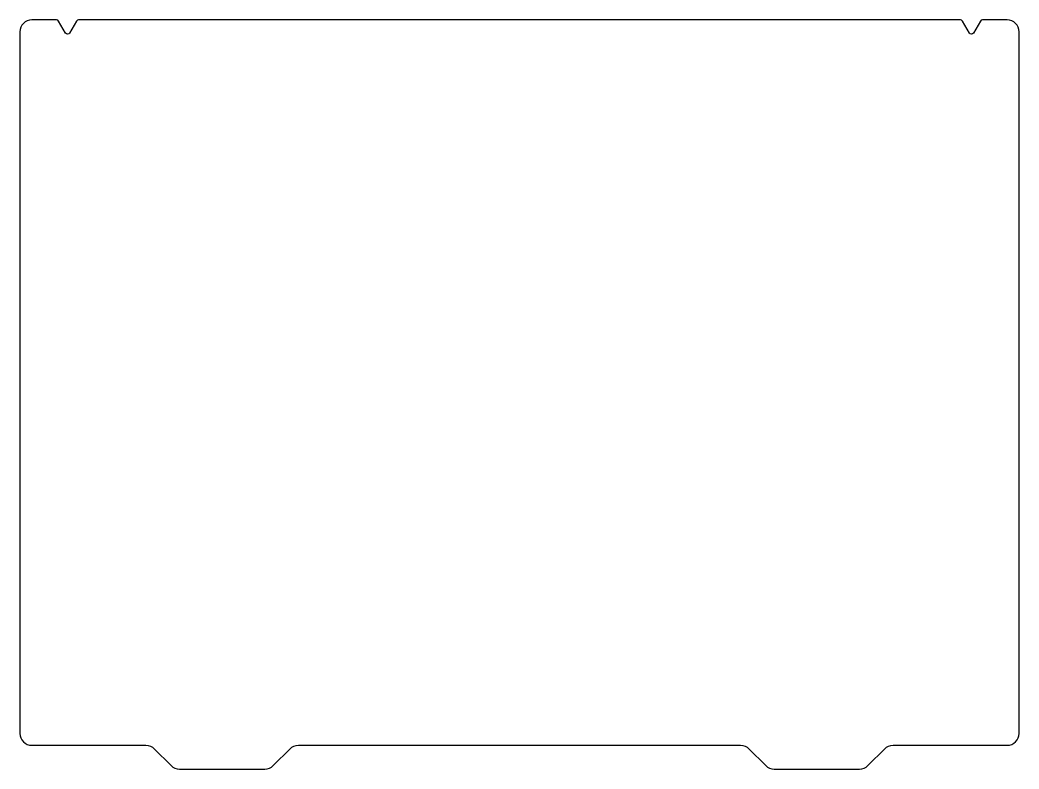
# Model space of a CAD drawing. Header units: millimetres. Extents: x -210 to 210, y -162 to 152.
import ezdxf

# ---------------------------------------------------------------- set-up
doc = ezdxf.new("R2010")
doc.units = ezdxf.units.MM

msp = doc.modelspace()

# ---------------------------------------------------------------- linework, layer by layer
msp.add_lwpolyline([(194.62, 152.5, 0.267949), (193.75, 152), (190.87, 147, -0.57735), (189.13, 147), (186.25, 152, 0.267949), (185.38, 152.5), (-185.38, 152.5, 0.267949), (-186.25, 152), (-189.13, 147, -0.57735), (-190.87, 147), (-193.75, 152, 0.267949), (-194.62, 152.5), (-205, 152.5, 0.414214), (-210, 147.5), (-210, -147.5, 0.414214), (-205, -152.5), (-157.07, -152.5, -0.198912), (-153.54, -153.96), (-146.46, -161.04, 0.198912), (-142.93, -162.5), (-107.07, -162.5, 0.198912), (-103.54, -161.04), (-96.46, -153.96, -0.198912), (-92.93, -152.5), (92.93, -152.5, -0.198912), (96.46, -153.96), (103.54, -161.04, 0.198912), (107.07, -162.5), (142.93, -162.5, 0.198912), (146.46, -161.04), (153.54, -153.96, -0.198912), (157.07, -152.5), (205, -152.5, 0.414214), (210, -147.5), (210, 147.5, 0.414214), (205, 152.5)], format="xyb", close=True)

doc.saveas('drawing.dxf')
